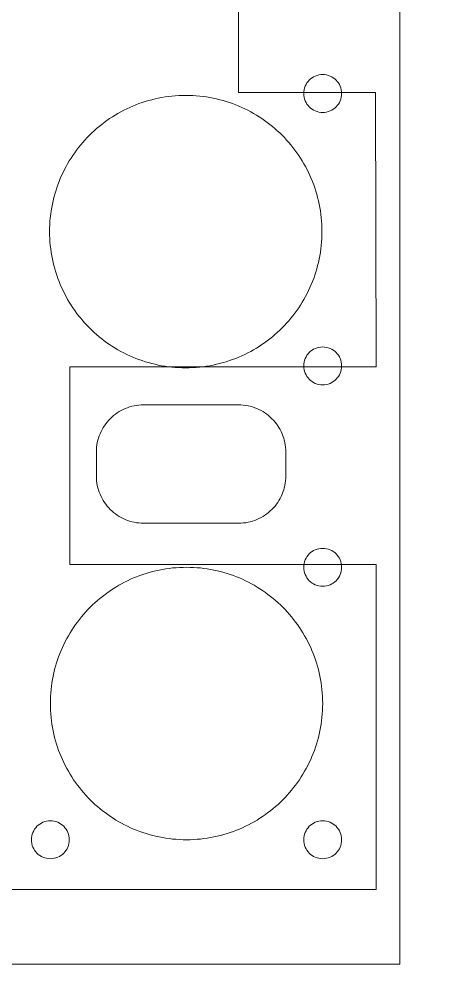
# Model space of a CAD drawing. Header units: inches. Extents: x 1096 to 1180, y 453 to 617.
# Drawn here: x 1143.5 to 1179.7, y 452.5 to 532.3 of the extents above; entities that cross this region are included whole.
import ezdxf

# ---------------------------------------------------------------- set-up
doc = ezdxf.new("R2010")
doc.units = ezdxf.units.IN
doc.header["$MEASUREMENT"] = 0
doc.layers.add('48', color=7, linetype='Continuous')

# ---------------------------------------------------------------- blocks, each defined once
blk = doc.blocks.new('block 112')
at = {"layer": '48', "color": 7, "lineweight": 5, "true_color": 0xffffff}
blk.add_lwpolyline([(1150.086, 493.721), (1150.086, 494.221), (1150.086, 494.721), (1150.086, 495.221), (1150.086, 495.721)], dxfattribs=at)
blk = doc.blocks.new('block 113')
at = {"layer": '48', "color": 7, "lineweight": 5, "true_color": 0xffffff}
blk.add_open_spline([(1150.089, 495.721), (1150.088, 495.721), (1150.087, 495.722), (1150.086, 495.722), (1150.086, 495.722), (1150.085, 495.722), (1150.085, 495.722), (1150.085, 495.722), (1150.084, 495.722), (1150.084, 495.722), (1150.084, 495.721), (1150.084, 495.721), (1150.084, 495.721)], degree=3, knots=[0, 0, 0, 0, 1, 1, 1, 2, 2, 2, 3, 3, 3, 4, 4, 4, 4], dxfattribs=at)
blk = doc.blocks.new('block 114')
at = {"layer": '48', "color": 7, "lineweight": 5, "true_color": 0xffffff}
blk.add_open_spline([(1150.084, 493.721), (1150.085, 493.72), (1150.086, 493.72), (1150.086, 493.719), (1150.087, 493.719), (1150.087, 493.719), (1150.088, 493.719), (1150.088, 493.719), (1150.088, 493.719), (1150.089, 493.72), (1150.089, 493.72), (1150.089, 493.72), (1150.089, 493.721)], degree=3, knots=[0, 0, 0, 0, 1, 1, 1, 2, 2, 2, 3, 3, 3, 4, 4, 4, 4], dxfattribs=at)
blk = doc.blocks.new('block 115')
at = {"layer": '48', "color": 7, "lineweight": 5, "true_color": 0xffffff}
blk.add_open_spline([(1154.086, 499.721), (1153.534, 499.721), (1153.008, 499.609), (1152.529, 499.406), (1152.051, 499.204), (1151.62, 498.911), (1151.258, 498.549), (1150.896, 498.187), (1150.603, 497.756), (1150.401, 497.278), (1150.198, 496.799), (1150.086, 496.273), (1150.086, 495.721)], degree=3, knots=[0, 0, 0, 0, 1, 1, 1, 2, 2, 2, 3, 3, 3, 4, 4, 4, 4], dxfattribs=at)
blk = doc.blocks.new('block 116')
at = {"layer": '48', "color": 7, "lineweight": 5, "true_color": 0xffffff}
blk.add_open_spline([(1154.086, 499.718), (1154.087, 499.719), (1154.087, 499.72), (1154.088, 499.721), (1154.088, 499.721), (1154.088, 499.722), (1154.088, 499.722), (1154.088, 499.722), (1154.088, 499.723), (1154.087, 499.723), (1154.087, 499.723), (1154.087, 499.723), (1154.086, 499.723)], degree=3, knots=[0, 0, 0, 0, 1, 1, 1, 2, 2, 2, 3, 3, 3, 4, 4, 4, 4], dxfattribs=at)
blk = doc.blocks.new('block 117')
at = {"layer": '48', "color": 7, "lineweight": 5, "true_color": 0xffffff}
blk.add_open_spline([(1150.084, 495.721), (1150.085, 495.72), (1150.086, 495.72), (1150.086, 495.719), (1150.087, 495.719), (1150.087, 495.719), (1150.088, 495.719), (1150.088, 495.719), (1150.088, 495.719), (1150.089, 495.72), (1150.089, 495.72), (1150.089, 495.72), (1150.089, 495.721)], degree=3, knots=[0, 0, 0, 0, 1, 1, 1, 2, 2, 2, 3, 3, 3, 4, 4, 4, 4], dxfattribs=at)
blk = doc.blocks.new('block 118')
at = {"layer": '48', "color": 7, "lineweight": 5, "true_color": 0xffffff}
blk.add_lwpolyline([(1154.086, 499.721), (1156.086, 499.721), (1158.086, 499.721), (1160.086, 499.721), (1162.086, 499.721)], dxfattribs=at)
blk = doc.blocks.new('block 119')
at = {"layer": '48', "color": 7, "lineweight": 5, "true_color": 0xffffff}
blk.add_open_spline([(1162.086, 499.718), (1162.087, 499.719), (1162.087, 499.72), (1162.088, 499.721), (1162.088, 499.721), (1162.088, 499.722), (1162.088, 499.722), (1162.088, 499.722), (1162.088, 499.723), (1162.087, 499.723), (1162.087, 499.723), (1162.087, 499.723), (1162.086, 499.723)], degree=3, knots=[0, 0, 0, 0, 1, 1, 1, 2, 2, 2, 3, 3, 3, 4, 4, 4, 4], dxfattribs=at)
blk = doc.blocks.new('block 120')
at = {"layer": '48', "color": 7, "lineweight": 5, "true_color": 0xffffff}
blk.add_open_spline([(1154.086, 499.723), (1154.086, 499.722), (1154.085, 499.721), (1154.085, 499.721), (1154.085, 499.72), (1154.085, 499.72), (1154.085, 499.719), (1154.085, 499.719), (1154.085, 499.719), (1154.085, 499.718), (1154.086, 499.718), (1154.086, 499.718), (1154.086, 499.718)], degree=3, knots=[0, 0, 0, 0, 1, 1, 1, 2, 2, 2, 3, 3, 3, 4, 4, 4, 4], dxfattribs=at)
blk = doc.blocks.new('block 121')
at = {"layer": '48', "color": 7, "lineweight": 5, "true_color": 0xffffff}
blk.add_open_spline([(1166.086, 495.721), (1166.086, 496.273), (1165.974, 496.799), (1165.772, 497.278), (1165.57, 497.756), (1165.277, 498.187), (1164.915, 498.549), (1164.553, 498.911), (1164.122, 499.204), (1163.643, 499.406), (1163.165, 499.609), (1162.639, 499.721), (1162.086, 499.721)], degree=3, knots=[0, 0, 0, 0, 1, 1, 1, 2, 2, 2, 3, 3, 3, 4, 4, 4, 4], dxfattribs=at)
blk = doc.blocks.new('block 122')
at = {"layer": '48', "color": 7, "lineweight": 5, "true_color": 0xffffff}
blk.add_open_spline([(1166.084, 495.721), (1166.085, 495.72), (1166.086, 495.72), (1166.086, 495.719), (1166.087, 495.719), (1166.087, 495.719), (1166.088, 495.719), (1166.088, 495.719), (1166.088, 495.719), (1166.089, 495.72), (1166.089, 495.72), (1166.089, 495.72), (1166.089, 495.721)], degree=3, knots=[0, 0, 0, 0, 1, 1, 1, 2, 2, 2, 3, 3, 3, 4, 4, 4, 4], dxfattribs=at)
blk = doc.blocks.new('block 123')
at = {"layer": '48', "color": 7, "lineweight": 5, "true_color": 0xffffff}
blk.add_open_spline([(1162.086, 499.723), (1162.086, 499.722), (1162.085, 499.721), (1162.085, 499.721), (1162.085, 499.72), (1162.085, 499.72), (1162.085, 499.719), (1162.085, 499.719), (1162.085, 499.719), (1162.085, 499.718), (1162.086, 499.718), (1162.086, 499.718), (1162.086, 499.718)], degree=3, knots=[0, 0, 0, 0, 1, 1, 1, 2, 2, 2, 3, 3, 3, 4, 4, 4, 4], dxfattribs=at)
blk = doc.blocks.new('block 124')
at = {"layer": '48', "color": 7, "lineweight": 5, "true_color": 0xffffff}
blk.add_lwpolyline([(1166.086, 495.721), (1166.086, 495.221), (1166.086, 494.721), (1166.086, 494.221), (1166.086, 493.721)], dxfattribs=at)
blk = doc.blocks.new('block 125')
at = {"layer": '48', "color": 7, "lineweight": 5, "true_color": 0xffffff}
blk.add_open_spline([(1166.084, 493.721), (1166.085, 493.72), (1166.086, 493.72), (1166.086, 493.719), (1166.087, 493.719), (1166.087, 493.719), (1166.088, 493.719), (1166.088, 493.719), (1166.088, 493.719), (1166.089, 493.72), (1166.089, 493.72), (1166.089, 493.72), (1166.089, 493.721)], degree=3, knots=[0, 0, 0, 0, 1, 1, 1, 2, 2, 2, 3, 3, 3, 4, 4, 4, 4], dxfattribs=at)
blk = doc.blocks.new('block 126')
at = {"layer": '48', "color": 7, "lineweight": 5, "true_color": 0xffffff}
blk.add_open_spline([(1166.089, 495.721), (1166.088, 495.721), (1166.087, 495.722), (1166.086, 495.722), (1166.086, 495.722), (1166.085, 495.722), (1166.085, 495.722), (1166.085, 495.722), (1166.084, 495.722), (1166.084, 495.722), (1166.084, 495.721), (1166.084, 495.721), (1166.084, 495.721)], degree=3, knots=[0, 0, 0, 0, 1, 1, 1, 2, 2, 2, 3, 3, 3, 4, 4, 4, 4], dxfattribs=at)
blk = doc.blocks.new('block 127')
at = {"layer": '48', "color": 7, "lineweight": 5, "true_color": 0xffffff}
blk.add_open_spline([(1162.086, 489.721), (1162.639, 489.721), (1163.165, 489.833), (1163.643, 490.035), (1164.122, 490.237), (1164.553, 490.53), (1164.915, 490.892), (1165.277, 491.254), (1165.57, 491.685), (1165.772, 492.164), (1165.974, 492.642), (1166.086, 493.168), (1166.086, 493.721)], degree=3, knots=[0, 0, 0, 0, 1, 1, 1, 2, 2, 2, 3, 3, 3, 4, 4, 4, 4], dxfattribs=at)
blk = doc.blocks.new('block 128')
at = {"layer": '48', "color": 7, "lineweight": 5, "true_color": 0xffffff}
blk.add_open_spline([(1162.086, 489.723), (1162.086, 489.722), (1162.085, 489.721), (1162.085, 489.721), (1162.085, 489.72), (1162.085, 489.72), (1162.085, 489.719), (1162.085, 489.719), (1162.085, 489.719), (1162.085, 489.718), (1162.086, 489.718), (1162.086, 489.718), (1162.086, 489.718)], degree=3, knots=[0, 0, 0, 0, 1, 1, 1, 2, 2, 2, 3, 3, 3, 4, 4, 4, 4], dxfattribs=at)
blk = doc.blocks.new('block 129')
at = {"layer": '48', "color": 7, "lineweight": 5, "true_color": 0xffffff}
blk.add_open_spline([(1166.089, 493.721), (1166.088, 493.721), (1166.087, 493.722), (1166.086, 493.722), (1166.086, 493.722), (1166.085, 493.722), (1166.085, 493.722), (1166.085, 493.722), (1166.084, 493.722), (1166.084, 493.722), (1166.084, 493.721), (1166.084, 493.721), (1166.084, 493.721)], degree=3, knots=[0, 0, 0, 0, 1, 1, 1, 2, 2, 2, 3, 3, 3, 4, 4, 4, 4], dxfattribs=at)
blk = doc.blocks.new('block 130')
at = {"layer": '48', "color": 7, "lineweight": 5, "true_color": 0xffffff}
blk.add_lwpolyline([(1162.086, 489.721), (1160.086, 489.721), (1158.086, 489.721), (1156.086, 489.721), (1154.086, 489.721)], dxfattribs=at)
blk = doc.blocks.new('block 131')
at = {"layer": '48', "color": 7, "lineweight": 5, "true_color": 0xffffff}
blk.add_open_spline([(1154.086, 489.723), (1154.086, 489.722), (1154.085, 489.721), (1154.085, 489.721), (1154.085, 489.72), (1154.085, 489.72), (1154.085, 489.719), (1154.085, 489.719), (1154.085, 489.719), (1154.085, 489.718), (1154.086, 489.718), (1154.086, 489.718), (1154.086, 489.718)], degree=3, knots=[0, 0, 0, 0, 1, 1, 1, 2, 2, 2, 3, 3, 3, 4, 4, 4, 4], dxfattribs=at)
blk = doc.blocks.new('block 132')
at = {"layer": '48', "color": 7, "lineweight": 5, "true_color": 0xffffff}
blk.add_open_spline([(1162.086, 489.718), (1162.087, 489.719), (1162.087, 489.72), (1162.088, 489.721), (1162.088, 489.721), (1162.088, 489.722), (1162.088, 489.722), (1162.088, 489.722), (1162.088, 489.723), (1162.087, 489.723), (1162.087, 489.723), (1162.087, 489.723), (1162.086, 489.723)], degree=3, knots=[0, 0, 0, 0, 1, 1, 1, 2, 2, 2, 3, 3, 3, 4, 4, 4, 4], dxfattribs=at)
blk = doc.blocks.new('block 133')
at = {"layer": '48', "color": 7, "lineweight": 5, "true_color": 0xffffff}
blk.add_open_spline([(1150.086, 493.721), (1150.086, 493.168), (1150.198, 492.642), (1150.401, 492.164), (1150.603, 491.685), (1150.896, 491.254), (1151.258, 490.892), (1151.62, 490.53), (1152.051, 490.237), (1152.529, 490.035), (1153.008, 489.833), (1153.534, 489.721), (1154.086, 489.721)], degree=3, knots=[0, 0, 0, 0, 1, 1, 1, 2, 2, 2, 3, 3, 3, 4, 4, 4, 4], dxfattribs=at)
blk = doc.blocks.new('block 134')
at = {"layer": '48', "color": 7, "lineweight": 5, "true_color": 0xffffff}
blk.add_open_spline([(1150.089, 493.721), (1150.088, 493.721), (1150.087, 493.722), (1150.086, 493.722), (1150.086, 493.722), (1150.085, 493.722), (1150.085, 493.722), (1150.085, 493.722), (1150.084, 493.722), (1150.084, 493.722), (1150.084, 493.721), (1150.084, 493.721), (1150.084, 493.721)], degree=3, knots=[0, 0, 0, 0, 1, 1, 1, 2, 2, 2, 3, 3, 3, 4, 4, 4, 4], dxfattribs=at)
blk = doc.blocks.new('block 135')
at = {"layer": '48', "color": 7, "lineweight": 5, "true_color": 0xffffff}
blk.add_open_spline([(1154.086, 489.718), (1154.087, 489.719), (1154.087, 489.72), (1154.088, 489.721), (1154.088, 489.721), (1154.088, 489.722), (1154.088, 489.722), (1154.088, 489.722), (1154.088, 489.723), (1154.087, 489.723), (1154.087, 489.723), (1154.087, 489.723), (1154.086, 489.723)], degree=3, knots=[0, 0, 0, 0, 1, 1, 1, 2, 2, 2, 3, 3, 3, 4, 4, 4, 4], dxfattribs=at)
blk = doc.blocks.new('block 187')
at = {"layer": '48', "color": 7, "lineweight": 5, "true_color": 0xffffff}
blk.add_open_spline([(1146.2, 461.402), (1146.421, 461.402), (1146.632, 461.447), (1146.823, 461.528), (1147.015, 461.609), (1147.187, 461.726), (1147.332, 461.871), (1147.476, 462.016), (1147.594, 462.188), (1147.675, 462.38), (1147.756, 462.571), (1147.8, 462.782), (1147.8, 463.002), (1147.8, 463.223), (1147.756, 463.434), (1147.675, 463.625), (1147.594, 463.817), (1147.476, 463.989), (1147.332, 464.134), (1147.187, 464.279), (1147.015, 464.396), (1146.823, 464.477), (1146.632, 464.558), (1146.421, 464.602), (1146.2, 464.602), (1145.979, 464.602), (1145.769, 464.558), (1145.578, 464.477), (1145.386, 464.396), (1145.214, 464.279), (1145.069, 464.134), (1144.924, 463.989), (1144.807, 463.817), (1144.726, 463.625), (1144.645, 463.434), (1144.6, 463.223), (1144.6, 463.002), (1144.6, 462.782), (1144.645, 462.571), (1144.726, 462.38), (1144.807, 462.188), (1144.924, 462.016), (1145.069, 461.871), (1145.214, 461.726), (1145.386, 461.609), (1145.578, 461.528), (1145.769, 461.447), (1145.979, 461.402), (1146.2, 461.402)], degree=3, knots=[0, 0, 0, 0, 1, 1, 1, 2, 2, 2, 3, 3, 3, 4, 4, 4, 5, 5, 5, 6, 6, 6, 7, 7, 7, 8, 8, 8, 9, 9, 9, 10, 10, 10, 11, 11, 11, 12, 12, 12, 13, 13, 13, 14, 14, 14, 15, 15, 15, 16, 16, 16, 16], dxfattribs=at)
blk = doc.blocks.new('block 188')
at = {"layer": '48', "color": 7, "lineweight": 5, "true_color": 0xffffff}
blk.add_open_spline([(1169.2, 484.402), (1169.421, 484.402), (1169.632, 484.447), (1169.823, 484.528), (1170.015, 484.609), (1170.187, 484.726), (1170.332, 484.871), (1170.476, 485.016), (1170.594, 485.188), (1170.675, 485.38), (1170.756, 485.571), (1170.8, 485.782), (1170.8, 486.002), (1170.8, 486.223), (1170.756, 486.434), (1170.675, 486.625), (1170.594, 486.817), (1170.476, 486.989), (1170.332, 487.134), (1170.187, 487.279), (1170.015, 487.396), (1169.823, 487.477), (1169.632, 487.558), (1169.421, 487.602), (1169.2, 487.602), (1168.979, 487.602), (1168.769, 487.558), (1168.578, 487.477), (1168.386, 487.396), (1168.214, 487.279), (1168.069, 487.134), (1167.924, 486.989), (1167.807, 486.817), (1167.726, 486.625), (1167.645, 486.434), (1167.6, 486.223), (1167.6, 486.002), (1167.6, 485.782), (1167.645, 485.571), (1167.726, 485.38), (1167.807, 485.188), (1167.924, 485.016), (1168.069, 484.871), (1168.214, 484.726), (1168.386, 484.609), (1168.578, 484.528), (1168.769, 484.447), (1168.979, 484.402), (1169.2, 484.402)], degree=3, knots=[0, 0, 0, 0, 1, 1, 1, 2, 2, 2, 3, 3, 3, 4, 4, 4, 5, 5, 5, 6, 6, 6, 7, 7, 7, 8, 8, 8, 9, 9, 9, 10, 10, 10, 11, 11, 11, 12, 12, 12, 13, 13, 13, 14, 14, 14, 15, 15, 15, 16, 16, 16, 16], dxfattribs=at)
blk = doc.blocks.new('block 195')
at = {"layer": '48', "color": 7, "lineweight": 5, "true_color": 0xffffff}
blk.add_open_spline([(1169.2, 524.402), (1169.421, 524.402), (1169.632, 524.447), (1169.823, 524.528), (1170.015, 524.609), (1170.187, 524.726), (1170.332, 524.871), (1170.476, 525.016), (1170.594, 525.188), (1170.675, 525.38), (1170.756, 525.571), (1170.8, 525.782), (1170.8, 526.002), (1170.8, 526.223), (1170.756, 526.434), (1170.675, 526.625), (1170.594, 526.817), (1170.476, 526.989), (1170.332, 527.134), (1170.187, 527.279), (1170.015, 527.396), (1169.823, 527.477), (1169.632, 527.558), (1169.421, 527.602), (1169.2, 527.602), (1168.979, 527.602), (1168.769, 527.558), (1168.578, 527.477), (1168.386, 527.396), (1168.214, 527.279), (1168.069, 527.134), (1167.924, 526.989), (1167.807, 526.817), (1167.726, 526.625), (1167.645, 526.434), (1167.6, 526.223), (1167.6, 526.002), (1167.6, 525.782), (1167.645, 525.571), (1167.726, 525.38), (1167.807, 525.188), (1167.924, 525.016), (1168.069, 524.871), (1168.214, 524.726), (1168.386, 524.609), (1168.578, 524.528), (1168.769, 524.447), (1168.979, 524.402), (1169.2, 524.402)], degree=3, knots=[0, 0, 0, 0, 1, 1, 1, 2, 2, 2, 3, 3, 3, 4, 4, 4, 5, 5, 5, 6, 6, 6, 7, 7, 7, 8, 8, 8, 9, 9, 9, 10, 10, 10, 11, 11, 11, 12, 12, 12, 13, 13, 13, 14, 14, 14, 15, 15, 15, 16, 16, 16, 16], dxfattribs=at)
blk = doc.blocks.new('block 206')
at = {"layer": '48', "color": 7, "lineweight": 5, "true_color": 0xffffff}
blk.add_open_spline([(1157.636, 502.842), (1159.224, 502.842), (1160.737, 503.164), (1162.113, 503.746), (1163.488, 504.328), (1164.727, 505.17), (1165.768, 506.211), (1166.809, 507.251), (1167.651, 508.49), (1168.233, 509.866), (1168.814, 511.242), (1169.136, 512.755), (1169.136, 514.342), (1169.136, 515.93), (1168.814, 517.443), (1168.233, 518.819), (1167.651, 520.195), (1166.809, 521.434), (1165.768, 522.474), (1164.727, 523.515), (1163.488, 524.357), (1162.113, 524.939), (1160.737, 525.521), (1159.224, 525.842), (1157.636, 525.842), (1156.048, 525.842), (1154.536, 525.521), (1153.16, 524.939), (1151.784, 524.357), (1150.545, 523.515), (1149.505, 522.474), (1148.464, 521.434), (1147.622, 520.195), (1147.04, 518.819), (1146.458, 517.443), (1146.136, 515.93), (1146.136, 514.342), (1146.136, 512.755), (1146.458, 511.242), (1147.04, 509.866), (1147.622, 508.49), (1148.464, 507.251), (1149.505, 506.211), (1150.545, 505.17), (1151.784, 504.328), (1153.16, 503.746), (1154.536, 503.164), (1156.048, 502.842), (1157.636, 502.842)], degree=3, knots=[0, 0, 0, 0, 1, 1, 1, 2, 2, 2, 3, 3, 3, 4, 4, 4, 5, 5, 5, 6, 6, 6, 7, 7, 7, 8, 8, 8, 9, 9, 9, 10, 10, 10, 11, 11, 11, 12, 12, 12, 13, 13, 13, 14, 14, 14, 15, 15, 15, 16, 16, 16, 16], dxfattribs=at)
blk = doc.blocks.new('block 207')
at = {"layer": '48', "color": 7, "lineweight": 5, "true_color": 0xffffff}
blk.add_open_spline([(1169.2, 501.402), (1169.421, 501.402), (1169.632, 501.447), (1169.823, 501.528), (1170.015, 501.609), (1170.187, 501.726), (1170.332, 501.871), (1170.476, 502.016), (1170.594, 502.188), (1170.675, 502.38), (1170.756, 502.571), (1170.8, 502.782), (1170.8, 503.002), (1170.8, 503.223), (1170.756, 503.434), (1170.675, 503.625), (1170.594, 503.817), (1170.476, 503.989), (1170.332, 504.134), (1170.187, 504.279), (1170.015, 504.396), (1169.823, 504.477), (1169.632, 504.558), (1169.421, 504.602), (1169.2, 504.602), (1168.979, 504.602), (1168.769, 504.558), (1168.578, 504.477), (1168.386, 504.396), (1168.214, 504.279), (1168.069, 504.134), (1167.924, 503.989), (1167.807, 503.817), (1167.726, 503.625), (1167.645, 503.434), (1167.6, 503.223), (1167.6, 503.002), (1167.6, 502.782), (1167.645, 502.571), (1167.726, 502.38), (1167.807, 502.188), (1167.924, 502.016), (1168.069, 501.871), (1168.214, 501.726), (1168.386, 501.609), (1168.578, 501.528), (1168.769, 501.447), (1168.979, 501.402), (1169.2, 501.402)], degree=3, knots=[0, 0, 0, 0, 1, 1, 1, 2, 2, 2, 3, 3, 3, 4, 4, 4, 5, 5, 5, 6, 6, 6, 7, 7, 7, 8, 8, 8, 9, 9, 9, 10, 10, 10, 11, 11, 11, 12, 12, 12, 13, 13, 13, 14, 14, 14, 15, 15, 15, 16, 16, 16, 16], dxfattribs=at)
blk = doc.blocks.new('block 214')
at = {"layer": '48', "color": 7, "lineweight": 5, "true_color": 0xffffff}
blk.add_open_spline([(1169.2, 461.402), (1169.421, 461.402), (1169.632, 461.447), (1169.823, 461.528), (1170.015, 461.609), (1170.187, 461.726), (1170.332, 461.871), (1170.476, 462.016), (1170.594, 462.188), (1170.675, 462.38), (1170.756, 462.571), (1170.8, 462.782), (1170.8, 463.002), (1170.8, 463.223), (1170.756, 463.434), (1170.675, 463.625), (1170.594, 463.817), (1170.476, 463.989), (1170.332, 464.134), (1170.187, 464.279), (1170.015, 464.396), (1169.823, 464.477), (1169.632, 464.558), (1169.421, 464.602), (1169.2, 464.602), (1168.979, 464.602), (1168.769, 464.558), (1168.578, 464.477), (1168.386, 464.396), (1168.214, 464.279), (1168.069, 464.134), (1167.924, 463.989), (1167.807, 463.817), (1167.726, 463.625), (1167.645, 463.434), (1167.6, 463.223), (1167.6, 463.002), (1167.6, 462.782), (1167.645, 462.571), (1167.726, 462.38), (1167.807, 462.188), (1167.924, 462.016), (1168.069, 461.871), (1168.214, 461.726), (1168.386, 461.609), (1168.578, 461.528), (1168.769, 461.447), (1168.979, 461.402), (1169.2, 461.402)], degree=3, knots=[0, 0, 0, 0, 1, 1, 1, 2, 2, 2, 3, 3, 3, 4, 4, 4, 5, 5, 5, 6, 6, 6, 7, 7, 7, 8, 8, 8, 9, 9, 9, 10, 10, 10, 11, 11, 11, 12, 12, 12, 13, 13, 13, 14, 14, 14, 15, 15, 15, 16, 16, 16, 16], dxfattribs=at)
blk = doc.blocks.new('block 215')
at = {"layer": '48', "color": 7, "lineweight": 5, "true_color": 0xffffff}
blk.add_open_spline([(1157.7, 463.002), (1159.288, 463.002), (1160.801, 463.324), (1162.177, 463.906), (1163.552, 464.488), (1164.791, 465.33), (1165.832, 466.371), (1166.873, 467.411), (1167.715, 468.65), (1168.297, 470.026), (1168.878, 471.402), (1169.2, 472.915), (1169.2, 474.502), (1169.2, 476.09), (1168.878, 477.603), (1168.297, 478.979), (1167.715, 480.355), (1166.873, 481.594), (1165.832, 482.634), (1164.791, 483.675), (1163.552, 484.517), (1162.177, 485.099), (1160.801, 485.681), (1159.288, 486.002), (1157.7, 486.002), (1156.112, 486.002), (1154.6, 485.681), (1153.224, 485.099), (1151.848, 484.517), (1150.609, 483.675), (1149.569, 482.634), (1148.528, 481.594), (1147.686, 480.355), (1147.104, 478.979), (1146.522, 477.603), (1146.2, 476.09), (1146.2, 474.502), (1146.2, 472.915), (1146.522, 471.402), (1147.104, 470.026), (1147.686, 468.65), (1148.528, 467.411), (1149.569, 466.371), (1150.609, 465.33), (1151.848, 464.488), (1153.224, 463.906), (1154.6, 463.324), (1156.112, 463.002), (1157.7, 463.002)], degree=3, knots=[0, 0, 0, 0, 1, 1, 1, 2, 2, 2, 3, 3, 3, 4, 4, 4, 5, 5, 5, 6, 6, 6, 7, 7, 7, 8, 8, 8, 9, 9, 9, 10, 10, 10, 11, 11, 11, 12, 12, 12, 13, 13, 13, 14, 14, 14, 15, 15, 15, 16, 16, 16, 16], dxfattribs=at)

msp = doc.modelspace()

# ---------------------------------------------------------------- linework, layer by layer
at = {"layer": '48', "color": 7, "lineweight": 5, "true_color": 0xffffff}
for points, knots in [([(1095.698, 456.502), (1095.698, 456.502), (1095.698, 534.507), (1095.698, 534.507), (1095.698, 534.507), (1099.703, 534.507), (1099.703, 534.507), (1099.703, 534.507), (1099.698, 534.507), (1099.698, 534.507), (1099.698, 534.507), (1099.698, 616.502), (1099.698, 616.502), (1099.698, 616.502), (1137.71, 616.502), (1137.71, 616.502), (1137.71, 616.502), (1137.703, 616.502), (1137.703, 616.502), (1137.703, 616.502), (1137.703, 612.502), (1137.703, 612.502), (1137.703, 612.502), (1179.708, 612.502), (1179.708, 612.502), (1179.708, 612.502), (1179.708, 534.497), (1179.708, 534.497), (1179.708, 534.497), (1175.703, 534.497), (1175.703, 534.497), (1175.703, 534.497), (1175.71, 534.497), (1175.71, 534.497), (1175.71, 534.497), (1175.71, 452.502), (1175.71, 452.502), (1175.71, 452.502), (1137.695, 452.502), (1137.695, 452.502), (1137.695, 452.502), (1137.703, 452.502), (1137.703, 452.502), (1137.703, 452.502), (1137.703, 456.502), (1137.703, 456.502), (1137.703, 456.502), (1095.698, 456.502), (1095.698, 456.502), (1095.698, 456.502), (1095.698, 456.502), (1095.698, 456.502), (1095.698, 456.502), (1095.698, 456.502), (1095.698, 456.502), (1095.698, 456.502), (1095.698, 456.502), (1095.698, 456.502), (1095.698, 456.502), (1095.698, 456.502), (1095.698, 456.502), (1095.698, 456.502), (1095.698, 456.502), (1095.698, 456.502), (1095.698, 456.502), (1095.698, 456.502), (1095.698, 456.502), (1095.698, 456.502), (1095.698, 456.502), (1095.698, 456.502), (1095.698, 456.502), (1095.698, 456.502), (1095.698, 456.502), (1095.698, 456.502), (1095.698, 456.502), (1095.698, 456.502), (1095.698, 456.502), (1095.698, 456.502), (1095.698, 456.502), (1095.698, 456.502), (1095.698, 456.502), (1095.698, 456.502), (1095.698, 456.502), (1095.698, 456.502), (1095.698, 456.502), (1095.698, 456.502), (1095.698, 456.502), (1095.698, 456.502), (1095.698, 456.502), (1095.698, 456.502), (1095.698, 456.502), (1095.698, 456.502), (1095.698, 456.502), (1095.698, 456.502), (1095.698, 456.502), (1095.698, 456.502), (1095.698, 456.502), (1095.698, 456.502), (1095.698, 456.502), (1095.698, 456.502), (1095.698, 456.502), (1095.698, 456.502), (1095.698, 456.502), (1095.698, 456.502), (1095.698, 456.502), (1095.698, 456.502), (1095.698, 456.502), (1095.698, 456.502), (1095.698, 456.502), (1095.698, 456.502), (1095.698, 456.502), (1095.698, 456.502), (1095.698, 456.502), (1095.698, 456.502), (1095.698, 456.502), (1095.698, 456.502), (1095.698, 456.502), (1095.698, 456.502), (1095.698, 456.502), (1095.698, 456.502), (1095.698, 456.502), (1095.698, 456.502), (1095.698, 456.502), (1095.698, 456.502)], [0, 0, 0, 0, 1, 1, 1, 2, 2, 2, 3, 3, 3, 4, 4, 4, 5, 5, 5, 6, 6, 6, 7, 7, 7, 8, 8, 8, 9, 9, 9, 10, 10, 10, 11, 11, 11, 12, 12, 12, 13, 13, 13, 14, 14, 14, 15, 15, 15, 16, 16, 16, 17, 17, 17, 18, 18, 18, 19, 19, 19, 20, 20, 20, 21, 21, 21, 22, 22, 22, 23, 23, 23, 24, 24, 24, 25, 25, 25, 26, 26, 26, 27, 27, 27, 28, 28, 28, 29, 29, 29, 30, 30, 30, 31, 31, 31, 32, 32, 32, 33, 33, 33, 34, 34, 34, 35, 35, 35, 36, 36, 36, 37, 37, 37, 38, 38, 38, 39, 39, 39, 40, 40, 40, 41, 41, 41, 41]), ([(1162.088, 526.092), (1162.088, 526.092), (1162.088, 542.964), (1162.088, 542.964), (1162.088, 542.964), (1173.673, 542.964), (1173.673, 542.964), (1173.673, 542.964), (1173.673, 608.704), (1173.673, 608.704), (1173.673, 608.704), (1101.771, 608.704), (1101.771, 608.704), (1101.771, 608.704), (1101.771, 543.119), (1101.771, 543.119), (1101.771, 543.119), (1113.749, 543.119), (1113.749, 543.119), (1113.749, 543.119), (1113.749, 526.219), (1113.749, 526.219), (1113.749, 526.219), (1101.771, 526.219), (1101.771, 526.219), (1101.771, 526.219), (1101.771, 502.915), (1101.771, 502.915), (1101.771, 502.915), (1127.644, 502.915), (1127.644, 502.915), (1127.644, 502.915), (1127.644, 486.226), (1127.644, 486.226), (1127.644, 486.226), (1101.771, 486.226), (1101.771, 486.226), (1101.771, 486.226), (1101.722, 458.808), (1101.722, 458.808), (1101.722, 458.808), (1173.717, 458.808), (1173.717, 458.808), (1173.717, 458.808), (1173.717, 486.226), (1173.717, 486.226), (1173.717, 486.226), (1147.843, 486.226), (1147.843, 486.226), (1147.843, 486.226), (1147.843, 502.915), (1147.843, 502.915), (1147.843, 502.915), (1173.717, 502.915), (1173.717, 502.915), (1173.717, 502.915), (1173.672, 526.092), (1173.672, 526.092), (1173.672, 526.092), (1162.088, 526.092), (1162.088, 526.092)], [0, 0, 0, 0, 1, 1, 1, 2, 2, 2, 3, 3, 3, 4, 4, 4, 5, 5, 5, 6, 6, 6, 7, 7, 7, 8, 8, 8, 9, 9, 9, 10, 10, 10, 11, 11, 11, 12, 12, 12, 13, 13, 13, 14, 14, 14, 15, 15, 15, 16, 16, 16, 17, 17, 17, 18, 18, 18, 19, 19, 19, 20, 20, 20, 20])]:
    msp.add_open_spline(points, degree=3, knots=knots, dxfattribs=at)

# ---------------------------------------------------------------- block references
at = {"layer": '48'}
for name in ['block 195', 'block 206', 'block 207', 'block 115', 'block 120', 'block 116', 'block 118', 'block 123', 'block 119', 'block 121', 'block 113', 'block 117', 'block 112', 'block 126', 'block 122', 'block 124', 'block 134', 'block 114', 'block 133', 'block 127', 'block 129', 'block 125', 'block 131', 'block 135', 'block 130', 'block 128', 'block 132', 'block 188', 'block 215', 'block 187', 'block 214']:
    msp.add_blockref(name, (0, 0), dxfattribs=at)

doc.saveas('drawing.dxf')
